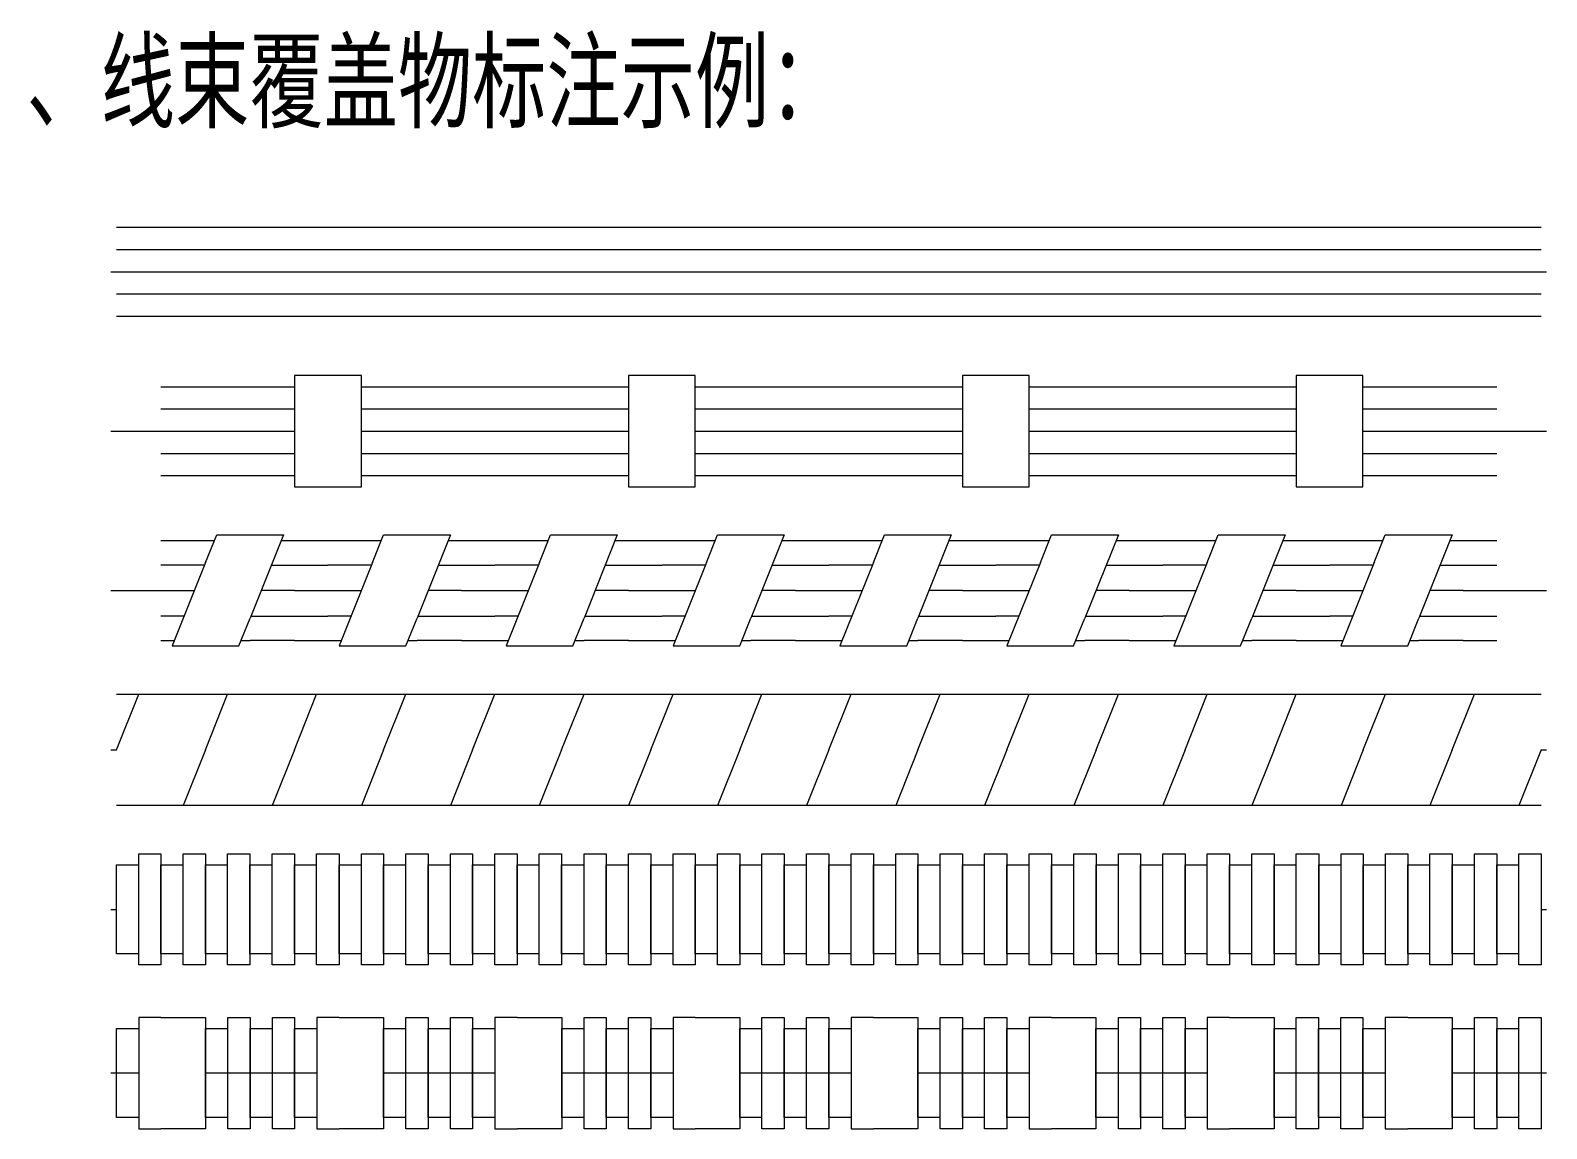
# Model space of a CAD drawing. Header units: inches. Extents: x 47316 to 59086, y 3141 to 11743.
# Drawn here: x 50298.3 to 50366.5, y 6299.1 to 6348.5 of the extents above; entities that cross this region are included whole.
import ezdxf

# ---------------------------------------------------------------- set-up
doc = ezdxf.new("R2010")
doc.units = ezdxf.units.IN
doc.header["$MEASUREMENT"] = 0
doc.styles.get("Standard").update_dxf_attribs({"font": ''})
doc.styles.get('Standard').set_extended_font_data('SimSun')

msp = doc.modelspace()

# ---------------------------------------------------------------- linework, layer by layer
at = {"color": 0, "lineweight": 0}
for p, q in [((50302.179, 6339.651), (50304.18, 6339.651)), ((50304.18, 6339.651), (50306.181, 6339.651)), ((50306.181, 6339.651), (50308.183, 6339.651)), ((50308.183, 6339.651), (50310.184, 6339.651)), ((50310.184, 6339.651), (50312.198, 6339.651)), ((50312.198, 6339.651), (50314.199, 6339.651)), ((50314.199, 6339.651), (50316.2, 6339.651)), ((50316.2, 6339.651), (50318.201, 6339.651)), ((50318.201, 6339.651), (50320.202, 6339.651)), ((50320.202, 6339.651), (50322.204, 6339.651)), ((50322.204, 6339.651), (50324.217, 6339.651)), ((50324.217, 6339.651), (50326.219, 6339.651)), ((50326.219, 6339.651), (50328.22, 6339.651)), ((50328.22, 6339.651), (50330.221, 6339.651)), ((50330.221, 6339.651), (50332.222, 6339.651)), ((50332.222, 6339.651), (50334.236, 6339.651)), ((50334.236, 6339.651), (50336.237, 6339.651)), ((50336.237, 6339.651), (50338.238, 6339.651)), ((50338.238, 6339.651), (50340.239, 6339.651)), ((50340.239, 6339.651), (50342.241, 6339.651)), ((50342.241, 6339.651), (50344.242, 6339.651)), ((50344.242, 6339.651), (50346.256, 6339.651)), ((50346.256, 6339.651), (50348.257, 6339.651)), ((50348.257, 6339.651), (50350.258, 6339.651)), ((50350.258, 6339.651), (50352.259, 6339.651)), ((50352.259, 6339.651), (50354.26, 6339.651)), ((50354.26, 6339.651), (50356.274, 6339.651)), ((50356.274, 6339.651), (50358.275, 6339.651)), ((50358.275, 6339.651), (50360.277, 6339.651)), ((50360.277, 6339.651), (50362.278, 6339.651)), ((50362.278, 6339.651), (50364.279, 6339.651)), ((50364.279, 6339.651), (50366.28, 6339.651)), ((50302.179, 6338.65), (50304.18, 6338.65)), ((50304.18, 6338.65), (50306.181, 6338.65)), ((50306.181, 6338.65), (50308.183, 6338.65)), ((50308.183, 6338.65), (50310.184, 6338.65)), ((50310.184, 6338.65), (50312.198, 6338.65)), ((50312.198, 6338.65), (50314.199, 6338.65)), ((50314.199, 6338.65), (50316.2, 6338.65)), ((50316.2, 6338.65), (50318.201, 6338.65)), ((50318.201, 6338.65), (50320.202, 6338.65)), ((50320.202, 6338.65), (50322.204, 6338.65)), ((50322.204, 6338.65), (50324.217, 6338.65)), ((50324.217, 6338.65), (50326.219, 6338.65)), ((50326.219, 6338.65), (50328.22, 6338.65)), ((50328.22, 6338.65), (50330.221, 6338.65)), ((50330.221, 6338.65), (50332.222, 6338.65)), ((50332.222, 6338.65), (50334.236, 6338.65)), ((50334.236, 6338.65), (50336.237, 6338.65)), ((50336.237, 6338.65), (50338.238, 6338.65)), ((50338.238, 6338.65), (50340.239, 6338.65)), ((50340.239, 6338.65), (50342.241, 6338.65)), ((50342.241, 6338.65), (50344.242, 6338.65)), ((50344.242, 6338.65), (50346.256, 6338.65)), ((50346.256, 6338.65), (50348.257, 6338.65)), ((50348.257, 6338.65), (50350.258, 6338.65)), ((50350.258, 6338.65), (50352.259, 6338.65)), ((50352.259, 6338.65), (50354.26, 6338.65)), ((50354.26, 6338.65), (50356.274, 6338.65)), ((50356.274, 6338.65), (50358.275, 6338.65)), ((50358.275, 6338.65), (50360.277, 6338.65)), ((50360.277, 6338.65), (50362.278, 6338.65)), ((50362.278, 6338.65), (50364.279, 6338.65)), ((50364.279, 6338.65), (50366.28, 6338.65)), ((50301.932, 6337.649), (50302.179, 6337.649)), ((50302.179, 6337.649), (50304.18, 6337.649)), ((50304.18, 6337.649), (50306.181, 6337.649)), ((50306.181, 6337.649), (50308.183, 6337.649)), ((50308.183, 6337.649), (50310.184, 6337.649)), ((50310.184, 6337.649), (50312.198, 6337.649)), ((50312.198, 6337.649), (50314.199, 6337.649)), ((50314.199, 6337.649), (50316.2, 6337.649)), ((50316.2, 6337.649), (50318.201, 6337.649)), ((50318.201, 6337.649), (50320.202, 6337.649)), ((50320.202, 6337.649), (50322.204, 6337.649)), ((50322.204, 6337.649), (50324.217, 6337.649)), ((50324.217, 6337.649), (50326.219, 6337.649)), ((50326.219, 6337.649), (50328.22, 6337.649)), ((50328.22, 6337.649), (50330.221, 6337.649)), ((50330.221, 6337.649), (50332.222, 6337.649)), ((50332.222, 6337.649), (50334.236, 6337.649)), ((50334.236, 6337.649), (50336.237, 6337.649)), ((50336.237, 6337.649), (50338.238, 6337.649)), ((50338.238, 6337.649), (50340.239, 6337.649)), ((50340.239, 6337.649), (50342.241, 6337.649)), ((50342.241, 6337.649), (50344.242, 6337.649)), ((50344.242, 6337.649), (50346.256, 6337.649)), ((50346.256, 6337.649), (50348.257, 6337.649)), ((50348.257, 6337.649), (50350.258, 6337.649)), ((50350.258, 6337.649), (50352.259, 6337.649)), ((50352.259, 6337.649), (50354.26, 6337.649)), ((50354.26, 6337.649), (50356.274, 6337.649)), ((50356.274, 6337.649), (50358.275, 6337.649)), ((50358.275, 6337.649), (50360.277, 6337.649)), ((50360.277, 6337.649), (50362.278, 6337.649)), ((50362.278, 6337.649), (50364.279, 6337.649)), ((50364.279, 6337.649), (50366.28, 6337.649)), ((50366.28, 6337.649), (50366.527, 6337.649)), ((50302.179, 6336.649), (50304.18, 6336.649)), ((50304.18, 6336.649), (50306.181, 6336.649)), ((50306.181, 6336.649), (50308.183, 6336.649)), ((50308.183, 6336.649), (50310.184, 6336.649)), ((50310.184, 6336.649), (50312.198, 6336.649)), ((50312.198, 6336.649), (50314.199, 6336.649)), ((50314.199, 6336.649), (50316.2, 6336.649)), ((50316.2, 6336.649), (50318.201, 6336.649)), ((50318.201, 6336.649), (50320.202, 6336.649)), ((50320.202, 6336.649), (50322.204, 6336.649)), ((50322.204, 6336.649), (50324.217, 6336.649)), ((50324.217, 6336.649), (50326.219, 6336.649)), ((50326.219, 6336.649), (50328.22, 6336.649)), ((50328.22, 6336.649), (50330.221, 6336.649)), ((50330.221, 6336.649), (50332.222, 6336.649)), ((50332.222, 6336.649), (50334.236, 6336.649)), ((50334.236, 6336.649), (50336.237, 6336.649)), ((50336.237, 6336.649), (50338.238, 6336.649)), ((50338.238, 6336.649), (50340.239, 6336.649)), ((50340.239, 6336.649), (50342.241, 6336.649)), ((50342.241, 6336.649), (50344.242, 6336.649)), ((50344.242, 6336.649), (50346.256, 6336.649)), ((50346.256, 6336.649), (50348.257, 6336.649)), ((50348.257, 6336.649), (50350.258, 6336.649)), ((50350.258, 6336.649), (50352.259, 6336.649)), ((50352.259, 6336.649), (50354.26, 6336.649)), ((50354.26, 6336.649), (50356.274, 6336.649)), ((50356.274, 6336.649), (50358.275, 6336.649)), ((50358.275, 6336.649), (50360.277, 6336.649)), ((50360.277, 6336.649), (50362.278, 6336.649)), ((50362.278, 6336.649), (50364.279, 6336.649)), ((50364.279, 6336.649), (50366.28, 6336.649)), ((50302.179, 6335.648), (50304.18, 6335.648)), ((50304.18, 6335.648), (50306.181, 6335.648)), ((50306.181, 6335.648), (50308.183, 6335.648)), ((50308.183, 6335.648), (50310.184, 6335.648)), ((50310.184, 6335.648), (50312.198, 6335.648)), ((50312.198, 6335.648), (50314.199, 6335.648)), ((50314.199, 6335.648), (50316.2, 6335.648)), ((50316.2, 6335.648), (50318.201, 6335.648)), ((50318.201, 6335.648), (50320.202, 6335.648)), ((50320.202, 6335.648), (50322.204, 6335.648)), ((50322.204, 6335.648), (50324.217, 6335.648)), ((50324.217, 6335.648), (50326.219, 6335.648)), ((50326.219, 6335.648), (50328.22, 6335.648)), ((50328.22, 6335.648), (50330.221, 6335.648)), ((50330.221, 6335.648), (50332.222, 6335.648)), ((50332.222, 6335.648), (50334.236, 6335.648)), ((50334.236, 6335.648), (50336.237, 6335.648)), ((50336.237, 6335.648), (50338.238, 6335.648)), ((50338.238, 6335.648), (50340.239, 6335.648)), ((50340.239, 6335.648), (50342.241, 6335.648)), ((50342.241, 6335.648), (50344.242, 6335.648)), ((50344.242, 6335.648), (50346.256, 6335.648)), ((50346.256, 6335.648), (50348.257, 6335.648)), ((50348.257, 6335.648), (50350.258, 6335.648)), ((50350.258, 6335.648), (50352.259, 6335.648)), ((50352.259, 6335.648), (50354.26, 6335.648)), ((50354.26, 6335.648), (50356.274, 6335.648)), ((50356.274, 6335.648), (50358.275, 6335.648)), ((50358.275, 6335.648), (50360.277, 6335.648)), ((50360.277, 6335.648), (50362.278, 6335.648)), ((50362.278, 6335.648), (50364.279, 6335.648)), ((50364.279, 6335.648), (50366.28, 6335.648)), ((50311.691, 6332.98), (50310.196, 6332.98)), ((50310.196, 6332.98), (50310.196, 6327.964)), ((50313.198, 6332.98), (50311.691, 6332.98)), ((50313.198, 6327.964), (50313.198, 6332.98)), ((50326.725, 6332.98), (50325.218, 6332.98)), ((50325.218, 6332.98), (50325.218, 6327.964)), ((50328.22, 6332.98), (50326.725, 6332.98)), ((50328.22, 6327.964), (50328.22, 6332.98)), ((50341.747, 6332.98), (50340.239, 6332.98)), ((50340.239, 6332.98), (50340.239, 6327.964)), ((50343.241, 6332.98), (50341.747, 6332.98)), ((50343.241, 6327.964), (50343.241, 6332.98)), ((50356.768, 6332.98), (50355.261, 6332.98)), ((50355.261, 6332.98), (50355.261, 6327.964)), ((50358.263, 6332.98), (50356.768, 6332.98)), ((50358.263, 6327.964), (50358.263, 6332.98)), ((50304.18, 6332.473), (50306.194, 6332.473)), ((50306.194, 6332.473), (50308.195, 6332.473)), ((50308.195, 6332.473), (50310.196, 6332.473)), ((50313.198, 6332.473), (50315.199, 6332.473)), ((50315.199, 6332.473), (50317.201, 6332.473)), ((50317.201, 6332.473), (50319.202, 6332.473)), ((50319.202, 6332.473), (50321.215, 6332.473)), ((50321.215, 6332.473), (50323.217, 6332.473)), ((50323.217, 6332.473), (50325.218, 6332.473)), ((50328.22, 6332.473), (50330.221, 6332.473)), ((50330.221, 6332.473), (50332.222, 6332.473)), ((50332.222, 6332.473), (50334.236, 6332.473)), ((50334.236, 6332.473), (50336.237, 6332.473)), ((50336.237, 6332.473), (50338.238, 6332.473)), ((50338.238, 6332.473), (50340.239, 6332.473)), ((50343.241, 6332.473), (50345.243, 6332.473)), ((50345.243, 6332.473), (50347.244, 6332.473)), ((50347.244, 6332.473), (50349.257, 6332.473)), ((50349.257, 6332.473), (50351.259, 6332.473)), ((50351.259, 6332.473), (50353.26, 6332.473)), ((50353.26, 6332.473), (50355.261, 6332.473)), ((50358.263, 6332.473), (50360.264, 6332.473)), ((50360.264, 6332.473), (50362.278, 6332.473)), ((50362.278, 6332.473), (50364.279, 6332.473)), ((50304.18, 6331.473), (50306.194, 6331.473)), ((50306.194, 6331.473), (50308.195, 6331.473)), ((50308.195, 6331.473), (50310.196, 6331.473)), ((50313.198, 6331.473), (50315.199, 6331.473)), ((50315.199, 6331.473), (50317.201, 6331.473)), ((50317.201, 6331.473), (50319.202, 6331.473)), ((50319.202, 6331.473), (50321.215, 6331.473)), ((50321.215, 6331.473), (50323.217, 6331.473)), ((50323.217, 6331.473), (50325.218, 6331.473)), ((50328.22, 6331.473), (50330.221, 6331.473)), ((50330.221, 6331.473), (50332.222, 6331.473)), ((50332.222, 6331.473), (50334.236, 6331.473)), ((50334.236, 6331.473), (50336.237, 6331.473)), ((50336.237, 6331.473), (50338.238, 6331.473)), ((50338.238, 6331.473), (50340.239, 6331.473)), ((50343.241, 6331.473), (50345.243, 6331.473)), ((50345.243, 6331.473), (50347.244, 6331.473)), ((50347.244, 6331.473), (50349.257, 6331.473)), ((50349.257, 6331.473), (50351.259, 6331.473)), ((50351.259, 6331.473), (50353.26, 6331.473)), ((50353.26, 6331.473), (50355.261, 6331.473)), ((50358.263, 6331.473), (50360.264, 6331.473)), ((50360.264, 6331.473), (50362.278, 6331.473)), ((50362.278, 6331.473), (50364.279, 6331.473)), ((50301.932, 6330.472), (50304.18, 6330.472)), ((50304.18, 6330.472), (50306.194, 6330.472)), ((50306.194, 6330.472), (50308.195, 6330.472)), ((50308.195, 6330.472), (50310.196, 6330.472)), ((50313.198, 6330.472), (50315.199, 6330.472)), ((50315.199, 6330.472), (50317.201, 6330.472)), ((50317.201, 6330.472), (50319.202, 6330.472)), ((50319.202, 6330.472), (50321.215, 6330.472)), ((50321.215, 6330.472), (50323.217, 6330.472)), ((50323.217, 6330.472), (50325.218, 6330.472)), ((50328.22, 6330.472), (50330.221, 6330.472)), ((50330.221, 6330.472), (50332.222, 6330.472)), ((50332.222, 6330.472), (50334.236, 6330.472)), ((50334.236, 6330.472), (50336.237, 6330.472)), ((50336.237, 6330.472), (50338.238, 6330.472)), ((50338.238, 6330.472), (50340.239, 6330.472)), ((50343.241, 6330.472), (50345.243, 6330.472)), ((50345.243, 6330.472), (50347.244, 6330.472)), ((50347.244, 6330.472), (50349.257, 6330.472)), ((50349.257, 6330.472), (50351.259, 6330.472)), ((50351.259, 6330.472), (50353.26, 6330.472)), ((50353.26, 6330.472), (50355.261, 6330.472)), ((50358.263, 6330.472), (50360.264, 6330.472)), ((50360.264, 6330.472), (50362.278, 6330.472)), ((50362.278, 6330.472), (50364.279, 6330.472)), ((50364.279, 6330.472), (50366.527, 6330.472)), ((50304.18, 6329.472), (50306.194, 6329.472)), ((50306.194, 6329.472), (50308.195, 6329.472)), ((50308.195, 6329.472), (50310.196, 6329.472)), ((50313.198, 6329.472), (50315.199, 6329.472)), ((50315.199, 6329.472), (50317.201, 6329.472)), ((50317.201, 6329.472), (50319.202, 6329.472)), ((50319.202, 6329.472), (50321.215, 6329.472)), ((50321.215, 6329.472), (50323.217, 6329.472)), ((50323.217, 6329.472), (50325.218, 6329.472)), ((50328.22, 6329.472), (50330.221, 6329.472)), ((50330.221, 6329.472), (50332.222, 6329.472)), ((50332.222, 6329.472), (50334.236, 6329.472)), ((50334.236, 6329.472), (50336.237, 6329.472)), ((50336.237, 6329.472), (50338.238, 6329.472)), ((50338.238, 6329.472), (50340.239, 6329.472)), ((50343.241, 6329.472), (50345.243, 6329.472)), ((50345.243, 6329.472), (50347.244, 6329.472)), ((50347.244, 6329.472), (50349.257, 6329.472)), ((50349.257, 6329.472), (50351.259, 6329.472)), ((50351.259, 6329.472), (50353.26, 6329.472)), ((50353.26, 6329.472), (50355.261, 6329.472)), ((50358.263, 6329.472), (50360.264, 6329.472)), ((50360.264, 6329.472), (50362.278, 6329.472)), ((50362.278, 6329.472), (50364.279, 6329.472)), ((50304.18, 6328.471), (50306.194, 6328.471)), ((50306.194, 6328.471), (50308.195, 6328.471)), ((50308.195, 6328.471), (50310.196, 6328.471)), ((50313.198, 6328.471), (50315.199, 6328.471)), ((50315.199, 6328.471), (50317.201, 6328.471)), ((50317.201, 6328.471), (50319.202, 6328.471)), ((50319.202, 6328.471), (50321.215, 6328.471)), ((50321.215, 6328.471), (50323.217, 6328.471)), ((50323.217, 6328.471), (50325.218, 6328.471)), ((50328.22, 6328.471), (50330.221, 6328.471)), ((50330.221, 6328.471), (50332.222, 6328.471)), ((50332.222, 6328.471), (50334.236, 6328.471)), ((50334.236, 6328.471), (50336.237, 6328.471)), ((50336.237, 6328.471), (50338.238, 6328.471)), ((50338.238, 6328.471), (50340.239, 6328.471)), ((50343.241, 6328.471), (50345.243, 6328.471)), ((50345.243, 6328.471), (50347.244, 6328.471)), ((50347.244, 6328.471), (50349.257, 6328.471)), ((50349.257, 6328.471), (50351.259, 6328.471)), ((50351.259, 6328.471), (50353.26, 6328.471)), ((50353.26, 6328.471), (50355.261, 6328.471)), ((50358.263, 6328.471), (50360.264, 6328.471)), ((50360.264, 6328.471), (50362.278, 6328.471)), ((50362.278, 6328.471), (50364.279, 6328.471)), ((50310.196, 6327.964), (50311.691, 6327.964)), ((50311.691, 6327.964), (50313.198, 6327.964)), ((50325.218, 6327.964), (50326.725, 6327.964)), ((50326.725, 6327.964), (50328.22, 6327.964)), ((50340.239, 6327.964), (50341.747, 6327.964)), ((50341.747, 6327.964), (50343.241, 6327.964)), ((50355.261, 6327.964), (50356.768, 6327.964)), ((50356.768, 6327.964), (50358.263, 6327.964)), ((50306.181, 6324.555), (50306.688, 6325.803)), ((50306.688, 6325.803), (50308.195, 6325.803)), ((50308.195, 6325.803), (50309.69, 6325.803)), ((50309.69, 6325.803), (50308.195, 6322.047)), ((50313.705, 6324.555), (50314.199, 6325.803)), ((50314.199, 6325.803), (50315.706, 6325.803)), ((50315.706, 6325.803), (50317.201, 6325.803)), ((50317.201, 6325.803), (50315.706, 6322.047)), ((50321.215, 6324.555), (50321.71, 6325.803)), ((50321.71, 6325.803), (50323.217, 6325.803)), ((50323.217, 6325.803), (50324.711, 6325.803)), ((50324.711, 6325.803), (50323.217, 6322.047)), ((50328.726, 6324.555), (50329.22, 6325.803)), ((50329.22, 6325.803), (50330.727, 6325.803)), ((50330.727, 6325.803), (50332.222, 6325.803)), ((50332.222, 6325.803), (50330.727, 6322.047)), ((50336.237, 6324.555), (50336.731, 6325.803)), ((50336.731, 6325.803), (50338.238, 6325.803)), ((50338.238, 6325.803), (50339.733, 6325.803)), ((50339.733, 6325.803), (50338.238, 6322.047)), ((50343.748, 6324.555), (50344.242, 6325.803)), ((50344.242, 6325.803), (50345.749, 6325.803)), ((50345.749, 6325.803), (50347.256, 6325.803)), ((50347.256, 6325.803), (50345.749, 6322.047)), ((50351.259, 6324.555), (50351.753, 6325.803)), ((50351.753, 6325.803), (50353.26, 6325.803)), ((50353.26, 6325.803), (50354.767, 6325.803)), ((50354.767, 6325.803), (50353.26, 6322.047)), ((50358.769, 6324.555), (50359.264, 6325.803)), ((50359.264, 6325.803), (50360.771, 6325.803)), ((50360.771, 6325.803), (50362.278, 6325.803)), ((50362.278, 6325.803), (50360.771, 6322.047)), ((50304.18, 6325.556), (50306.181, 6325.556)), ((50306.181, 6325.556), (50306.589, 6325.556)), ((50309.591, 6325.556), (50310.196, 6325.556)), ((50310.196, 6325.556), (50311.691, 6325.556)), ((50311.691, 6325.556), (50313.705, 6325.556)), ((50313.705, 6325.556), (50314.1, 6325.556)), ((50317.102, 6325.556), (50317.707, 6325.556)), ((50317.707, 6325.556), (50319.202, 6325.556)), ((50319.202, 6325.556), (50321.215, 6325.556)), ((50321.215, 6325.556), (50321.611, 6325.556)), ((50324.613, 6325.556), (50325.218, 6325.556)), ((50325.218, 6325.556), (50326.713, 6325.556)), ((50326.725, 6325.556), (50328.726, 6325.556)), ((50328.726, 6325.556), (50329.122, 6325.556)), ((50332.123, 6325.556), (50332.729, 6325.556)), ((50332.729, 6325.556), (50334.236, 6325.556)), ((50334.236, 6325.556), (50336.237, 6325.556)), ((50336.237, 6325.556), (50336.632, 6325.556)), ((50339.634, 6325.556), (50340.239, 6325.556)), ((50340.239, 6325.556), (50341.747, 6325.556)), ((50341.747, 6325.556), (50343.748, 6325.556)), ((50343.748, 6325.556), (50344.143, 6325.556)), ((50347.145, 6325.556), (50347.75, 6325.556)), ((50347.75, 6325.556), (50349.257, 6325.556)), ((50349.257, 6325.556), (50351.259, 6325.556)), ((50351.259, 6325.556), (50351.654, 6325.556)), ((50354.656, 6325.556), (50355.261, 6325.556)), ((50355.261, 6325.556), (50356.768, 6325.556)), ((50356.768, 6325.556), (50358.769, 6325.556)), ((50358.769, 6325.556), (50359.165, 6325.556)), ((50362.179, 6325.556), (50362.772, 6325.556)), ((50362.772, 6325.556), (50364.279, 6325.556)), ((50306.132, 6324.444), (50304.18, 6324.444)), ((50306.181, 6324.555), (50304.687, 6320.8)), ((50309.146, 6324.444), (50310.196, 6324.444)), ((50310.196, 6324.444), (50311.691, 6324.444)), ((50313.643, 6324.444), (50311.691, 6324.444)), ((50313.705, 6324.555), (50312.198, 6320.8)), ((50316.657, 6324.444), (50317.707, 6324.444)), ((50317.707, 6324.444), (50319.202, 6324.444)), ((50321.166, 6324.444), (50319.202, 6324.444)), ((50321.215, 6324.555), (50319.708, 6320.8)), ((50324.168, 6324.444), (50325.218, 6324.444)), ((50325.218, 6324.444), (50326.713, 6324.444)), ((50328.677, 6324.444), (50326.725, 6324.444)), ((50328.726, 6324.555), (50327.219, 6320.8)), ((50331.679, 6324.444), (50332.729, 6324.444)), ((50332.729, 6324.444), (50334.236, 6324.444)), ((50336.188, 6324.444), (50334.236, 6324.444)), ((50336.237, 6324.555), (50334.73, 6320.8)), ((50339.189, 6324.444), (50340.239, 6324.444)), ((50340.239, 6324.444), (50341.747, 6324.444)), ((50343.698, 6324.444), (50341.747, 6324.444)), ((50343.748, 6324.555), (50342.241, 6320.8)), ((50346.7, 6324.444), (50347.75, 6324.444)), ((50347.75, 6324.444), (50349.257, 6324.444)), ((50351.209, 6324.444), (50349.257, 6324.444)), ((50351.259, 6324.555), (50349.752, 6320.8)), ((50354.211, 6324.444), (50355.261, 6324.444)), ((50355.261, 6324.444), (50356.768, 6324.444)), ((50358.72, 6324.444), (50356.768, 6324.444)), ((50358.769, 6324.555), (50357.262, 6320.8)), ((50361.722, 6324.444), (50362.772, 6324.444)), ((50362.772, 6324.444), (50364.279, 6324.444)), ((50301.932, 6323.295), (50304.18, 6323.295)), ((50304.18, 6323.295), (50305.687, 6323.295)), ((50310.196, 6323.295), (50308.689, 6323.295)), ((50310.196, 6323.295), (50311.691, 6323.295)), ((50311.691, 6323.295), (50313.198, 6323.295)), ((50317.707, 6323.295), (50316.2, 6323.295)), ((50317.707, 6323.295), (50319.202, 6323.295)), ((50319.202, 6323.295), (50320.709, 6323.295)), ((50325.218, 6323.295), (50323.711, 6323.295)), ((50325.218, 6323.295), (50326.713, 6323.295)), ((50326.713, 6323.295), (50326.725, 6323.295)), ((50326.725, 6323.295), (50328.22, 6323.295)), ((50332.729, 6323.295), (50331.222, 6323.295)), ((50332.729, 6323.295), (50334.236, 6323.295)), ((50334.236, 6323.295), (50335.731, 6323.295)), ((50340.239, 6323.295), (50338.732, 6323.295)), ((50340.239, 6323.295), (50341.747, 6323.295)), ((50341.747, 6323.295), (50343.241, 6323.295)), ((50347.75, 6323.295), (50346.243, 6323.295)), ((50347.75, 6323.295), (50349.257, 6323.295)), ((50349.257, 6323.295), (50350.752, 6323.295)), ((50355.261, 6323.295), (50353.766, 6323.295)), ((50355.261, 6323.295), (50356.768, 6323.295)), ((50356.768, 6323.295), (50358.263, 6323.295)), ((50362.772, 6323.295), (50361.277, 6323.295)), ((50362.772, 6323.295), (50364.279, 6323.295)), ((50364.279, 6323.295), (50366.527, 6323.295)), ((50305.23, 6322.146), (50304.18, 6322.146)), ((50307.689, 6320.8), (50308.195, 6322.047)), ((50308.244, 6322.146), (50310.196, 6322.146)), ((50310.196, 6322.146), (50311.691, 6322.146)), ((50312.741, 6322.146), (50311.691, 6322.146)), ((50315.199, 6320.8), (50315.706, 6322.047)), ((50315.755, 6322.146), (50317.707, 6322.146)), ((50317.707, 6322.146), (50319.202, 6322.146)), ((50320.264, 6322.146), (50319.202, 6322.146)), ((50322.71, 6320.8), (50323.217, 6322.047)), ((50323.266, 6322.146), (50325.218, 6322.146)), ((50325.218, 6322.146), (50326.713, 6322.146)), ((50327.775, 6322.146), (50326.725, 6322.146)), ((50330.221, 6320.8), (50330.727, 6322.047)), ((50330.777, 6322.146), (50332.729, 6322.146)), ((50332.729, 6322.146), (50334.236, 6322.146)), ((50335.286, 6322.146), (50334.236, 6322.146)), ((50337.732, 6320.8), (50338.238, 6322.047)), ((50338.288, 6322.146), (50340.239, 6322.146)), ((50340.239, 6322.146), (50341.747, 6322.146)), ((50342.797, 6322.146), (50341.747, 6322.146)), ((50345.243, 6320.8), (50345.749, 6322.047)), ((50345.798, 6322.146), (50347.75, 6322.146)), ((50347.75, 6322.146), (50349.257, 6322.146)), ((50350.307, 6322.146), (50349.257, 6322.146)), ((50352.753, 6320.8), (50353.26, 6322.047)), ((50353.309, 6322.146), (50355.261, 6322.146)), ((50355.261, 6322.146), (50356.768, 6322.146)), ((50357.818, 6322.146), (50356.768, 6322.146)), ((50360.277, 6320.8), (50360.771, 6322.047)), ((50360.82, 6322.146), (50362.772, 6322.146)), ((50362.772, 6322.146), (50364.279, 6322.146)), ((50304.18, 6321.047), (50304.786, 6321.047)), ((50307.787, 6321.047), (50308.195, 6321.047)), ((50310.196, 6321.047), (50308.195, 6321.047)), ((50310.196, 6321.047), (50311.691, 6321.047)), ((50311.691, 6321.047), (50312.296, 6321.047)), ((50315.298, 6321.047), (50315.706, 6321.047)), ((50317.707, 6321.047), (50315.706, 6321.047)), ((50317.707, 6321.047), (50319.202, 6321.047)), ((50319.202, 6321.047), (50319.807, 6321.047)), ((50322.809, 6321.047), (50323.217, 6321.047)), ((50325.218, 6321.047), (50323.217, 6321.047)), ((50325.218, 6321.047), (50326.713, 6321.047)), ((50326.725, 6321.047), (50327.318, 6321.047)), ((50330.32, 6321.047), (50330.727, 6321.047)), ((50332.729, 6321.047), (50330.727, 6321.047)), ((50332.729, 6321.047), (50334.236, 6321.047)), ((50334.236, 6321.047), (50334.829, 6321.047)), ((50337.831, 6321.047), (50338.238, 6321.047)), ((50340.239, 6321.047), (50338.238, 6321.047)), ((50340.239, 6321.047), (50341.747, 6321.047)), ((50341.747, 6321.047), (50342.34, 6321.047)), ((50345.341, 6321.047), (50345.749, 6321.047)), ((50347.75, 6321.047), (50345.749, 6321.047)), ((50347.75, 6321.047), (50349.257, 6321.047)), ((50349.257, 6321.047), (50349.85, 6321.047)), ((50352.865, 6321.047), (50353.26, 6321.047)), ((50355.261, 6321.047), (50353.26, 6321.047)), ((50355.261, 6321.047), (50356.768, 6321.047)), ((50356.768, 6321.047), (50357.361, 6321.047)), ((50360.375, 6321.047), (50360.771, 6321.047)), ((50362.772, 6321.047), (50360.771, 6321.047)), ((50362.772, 6321.047), (50364.279, 6321.047)), ((50304.687, 6320.8), (50306.181, 6320.8)), ((50306.181, 6320.8), (50307.689, 6320.8)), ((50312.198, 6320.8), (50313.705, 6320.8)), ((50313.705, 6320.8), (50315.199, 6320.8)), ((50319.708, 6320.8), (50321.215, 6320.8)), ((50321.215, 6320.8), (50322.71, 6320.8)), ((50327.219, 6320.8), (50328.726, 6320.8)), ((50328.726, 6320.8), (50330.221, 6320.8)), ((50334.73, 6320.8), (50336.237, 6320.8)), ((50336.237, 6320.8), (50337.732, 6320.8)), ((50342.241, 6320.8), (50343.748, 6320.8)), ((50343.748, 6320.8), (50345.243, 6320.8)), ((50349.752, 6320.8), (50351.259, 6320.8)), ((50351.259, 6320.8), (50352.753, 6320.8)), ((50357.262, 6320.8), (50358.769, 6320.8)), ((50358.769, 6320.8), (50360.277, 6320.8)), ((50302.179, 6316.118), (50303.18, 6318.625)), ((50302.179, 6318.625), (50304.18, 6318.625)), ((50304.18, 6318.625), (50306.181, 6318.625)), ((50306.181, 6316.118), (50307.182, 6318.625)), ((50306.181, 6318.625), (50308.183, 6318.625)), ((50308.183, 6318.625), (50310.184, 6318.625)), ((50310.184, 6316.118), (50311.185, 6318.625)), ((50310.184, 6318.625), (50312.198, 6318.625)), ((50312.198, 6318.625), (50314.199, 6318.625)), ((50314.199, 6316.118), (50315.199, 6318.625)), ((50314.199, 6318.625), (50316.2, 6318.625)), ((50316.2, 6318.625), (50318.201, 6318.625)), ((50318.201, 6316.118), (50319.202, 6318.625)), ((50318.201, 6318.625), (50320.202, 6318.625)), ((50320.202, 6318.625), (50322.204, 6318.625)), ((50322.204, 6316.118), (50323.217, 6318.625)), ((50322.204, 6318.625), (50324.217, 6318.625)), ((50324.217, 6318.625), (50326.219, 6318.625)), ((50326.219, 6316.118), (50327.219, 6318.625)), ((50326.219, 6318.625), (50328.22, 6318.625)), ((50328.22, 6318.625), (50330.221, 6318.625)), ((50330.221, 6316.118), (50331.222, 6318.625)), ((50330.221, 6318.625), (50332.222, 6318.625)), ((50332.222, 6318.625), (50334.223, 6318.625)), ((50334.236, 6316.118), (50335.236, 6318.625)), ((50334.236, 6318.625), (50336.237, 6318.625)), ((50336.237, 6318.625), (50338.238, 6318.625)), ((50338.238, 6316.118), (50339.239, 6318.625)), ((50338.238, 6318.625), (50340.239, 6318.625)), ((50340.239, 6318.625), (50342.241, 6318.625)), ((50342.241, 6316.118), (50343.241, 6318.625)), ((50342.241, 6318.625), (50344.242, 6318.625)), ((50344.242, 6318.625), (50346.256, 6318.625)), ((50346.256, 6316.118), (50347.256, 6318.625)), ((50346.256, 6318.625), (50348.257, 6318.625)), ((50348.257, 6318.625), (50350.258, 6318.625)), ((50350.258, 6316.118), (50351.259, 6318.625)), ((50350.258, 6318.625), (50352.259, 6318.625)), ((50352.259, 6318.625), (50354.26, 6318.625)), ((50354.26, 6316.118), (50355.261, 6318.625)), ((50354.26, 6318.625), (50356.274, 6318.625)), ((50356.274, 6318.625), (50358.275, 6318.625)), ((50358.275, 6316.118), (50359.276, 6318.625)), ((50358.275, 6318.625), (50360.277, 6318.625)), ((50360.277, 6318.625), (50362.278, 6318.625)), ((50362.278, 6316.118), (50363.278, 6318.625)), ((50362.278, 6318.625), (50364.279, 6318.625)), ((50364.279, 6318.625), (50366.28, 6318.625)), ((50301.932, 6316.118), (50302.179, 6316.118)), ((50306.181, 6316.118), (50305.181, 6313.622)), ((50310.184, 6316.118), (50309.183, 6313.622)), ((50314.199, 6316.118), (50313.198, 6313.622)), ((50318.201, 6316.118), (50317.201, 6313.622)), ((50322.204, 6316.118), (50321.203, 6313.622)), ((50326.219, 6316.118), (50325.218, 6313.622)), ((50330.221, 6316.118), (50329.22, 6313.622)), ((50334.223, 6316.118), (50333.223, 6313.622)), ((50338.238, 6316.118), (50337.238, 6313.622)), ((50342.241, 6316.118), (50341.24, 6313.622)), ((50346.256, 6316.118), (50345.255, 6313.622)), ((50350.258, 6316.118), (50349.257, 6313.622)), ((50354.26, 6316.118), (50353.26, 6313.622)), ((50358.275, 6316.118), (50357.275, 6313.622)), ((50362.278, 6316.118), (50361.277, 6313.622)), ((50366.28, 6316.118), (50365.28, 6313.622)), ((50366.28, 6316.118), (50366.527, 6316.118)), ((50304.18, 6313.622), (50302.179, 6313.622)), ((50306.181, 6313.622), (50304.18, 6313.622)), ((50308.183, 6313.622), (50306.181, 6313.622)), ((50310.184, 6313.622), (50308.183, 6313.622)), ((50312.198, 6313.622), (50310.184, 6313.622)), ((50314.199, 6313.622), (50312.198, 6313.622)), ((50316.2, 6313.622), (50314.199, 6313.622)), ((50318.201, 6313.622), (50316.2, 6313.622)), ((50320.202, 6313.622), (50318.201, 6313.622)), ((50322.204, 6313.622), (50320.202, 6313.622)), ((50324.217, 6313.622), (50322.204, 6313.622)), ((50326.219, 6313.622), (50324.217, 6313.622)), ((50328.22, 6313.622), (50326.219, 6313.622)), ((50330.221, 6313.622), (50328.22, 6313.622)), ((50332.222, 6313.622), (50330.221, 6313.622)), ((50334.223, 6313.622), (50332.222, 6313.622)), ((50336.237, 6313.622), (50334.236, 6313.622)), ((50338.238, 6313.622), (50336.237, 6313.622)), ((50340.239, 6313.622), (50338.238, 6313.622)), ((50342.241, 6313.622), (50340.239, 6313.622)), ((50344.242, 6313.622), (50342.241, 6313.622)), ((50346.256, 6313.622), (50344.242, 6313.622)), ((50348.257, 6313.622), (50346.256, 6313.622)), ((50350.258, 6313.622), (50348.257, 6313.622)), ((50352.259, 6313.622), (50350.258, 6313.622)), ((50354.26, 6313.622), (50352.259, 6313.622)), ((50356.274, 6313.622), (50354.26, 6313.622)), ((50358.275, 6313.622), (50356.274, 6313.622)), ((50360.277, 6313.622), (50358.275, 6313.622)), ((50362.278, 6313.622), (50360.277, 6313.622)), ((50364.279, 6313.622), (50362.278, 6313.622)), ((50366.28, 6313.622), (50364.279, 6313.622)), ((50303.18, 6311.448), (50304.18, 6311.448)), ((50303.18, 6306.445), (50303.18, 6311.448)), ((50304.18, 6311.448), (50304.18, 6306.445)), ((50305.181, 6311.448), (50306.181, 6311.448)), ((50305.181, 6306.445), (50305.181, 6311.448)), ((50306.181, 6311.448), (50306.181, 6306.445)), ((50307.182, 6311.448), (50308.183, 6311.448)), ((50307.182, 6306.445), (50307.182, 6311.448)), ((50308.183, 6311.448), (50308.183, 6306.445)), ((50309.183, 6311.448), (50310.184, 6311.448)), ((50309.183, 6306.445), (50309.183, 6311.448)), ((50310.184, 6311.448), (50310.184, 6306.445)), ((50311.185, 6311.448), (50312.198, 6311.448)), ((50311.185, 6306.445), (50311.185, 6311.448)), ((50312.198, 6311.448), (50312.198, 6306.445)), ((50313.198, 6311.448), (50314.199, 6311.448)), ((50313.198, 6306.445), (50313.198, 6311.448)), ((50314.199, 6311.448), (50314.199, 6306.445)), ((50315.199, 6311.448), (50316.2, 6311.448)), ((50315.199, 6306.445), (50315.199, 6311.448)), ((50316.2, 6311.448), (50316.2, 6306.445)), ((50317.201, 6311.448), (50318.201, 6311.448)), ((50317.201, 6306.445), (50317.201, 6311.448)), ((50318.201, 6311.448), (50318.201, 6306.445)), ((50319.202, 6311.448), (50320.202, 6311.448)), ((50319.202, 6306.445), (50319.202, 6311.448)), ((50320.202, 6311.448), (50320.202, 6306.445)), ((50321.203, 6311.448), (50322.204, 6311.448)), ((50321.203, 6306.445), (50321.203, 6311.448)), ((50322.204, 6311.448), (50322.204, 6306.445)), ((50323.217, 6311.448), (50324.217, 6311.448)), ((50323.217, 6306.445), (50323.217, 6311.448)), ((50324.217, 6311.448), (50324.217, 6306.445)), ((50325.218, 6311.448), (50326.219, 6311.448)), ((50325.218, 6306.445), (50325.218, 6311.448)), ((50326.219, 6311.448), (50326.219, 6306.445)), ((50327.219, 6311.448), (50328.22, 6311.448)), ((50327.219, 6306.445), (50327.219, 6311.448)), ((50328.22, 6311.448), (50328.22, 6306.445)), ((50329.22, 6311.448), (50330.221, 6311.448)), ((50329.22, 6306.445), (50329.22, 6311.448)), ((50330.221, 6311.448), (50330.221, 6306.445)), ((50331.222, 6311.448), (50332.222, 6311.448)), ((50331.222, 6306.445), (50331.222, 6311.448)), ((50332.222, 6311.448), (50332.222, 6306.445)), ((50333.223, 6311.448), (50334.236, 6311.448)), ((50333.223, 6306.445), (50333.223, 6311.448)), ((50334.236, 6311.448), (50334.236, 6306.445)), ((50335.236, 6311.448), (50336.237, 6311.448)), ((50335.236, 6306.445), (50335.236, 6311.448)), ((50336.237, 6311.448), (50336.237, 6306.445)), ((50337.238, 6311.448), (50338.238, 6311.448)), ((50337.238, 6306.445), (50337.238, 6311.448)), ((50338.238, 6311.448), (50338.238, 6306.445)), ((50339.239, 6311.448), (50340.239, 6311.448)), ((50339.239, 6306.445), (50339.239, 6311.448)), ((50340.239, 6311.448), (50340.239, 6306.445)), ((50341.24, 6311.448), (50342.241, 6311.448)), ((50341.24, 6306.445), (50341.24, 6311.448)), ((50342.241, 6311.448), (50342.241, 6306.445)), ((50343.241, 6311.448), (50344.242, 6311.448)), ((50343.241, 6306.445), (50343.241, 6311.448)), ((50344.242, 6311.448), (50344.242, 6306.445)), ((50345.255, 6311.448), (50346.256, 6311.448)), ((50345.255, 6306.445), (50345.255, 6311.448)), ((50346.256, 6311.448), (50346.256, 6306.445)), ((50347.256, 6311.448), (50348.257, 6311.448)), ((50347.256, 6306.445), (50347.256, 6311.448)), ((50348.257, 6311.448), (50348.257, 6306.445)), ((50349.257, 6311.448), (50350.258, 6311.448)), ((50349.257, 6306.445), (50349.257, 6311.448)), ((50350.258, 6311.448), (50350.258, 6306.445)), ((50351.259, 6311.448), (50352.259, 6311.448)), ((50351.259, 6306.445), (50351.259, 6311.448)), ((50352.259, 6311.448), (50352.259, 6306.445)), ((50353.26, 6311.448), (50354.26, 6311.448)), ((50353.26, 6306.445), (50353.26, 6311.448)), ((50354.26, 6311.448), (50354.26, 6306.445)), ((50355.261, 6311.448), (50356.274, 6311.448)), ((50355.261, 6306.445), (50355.261, 6311.448)), ((50356.274, 6311.448), (50356.274, 6306.445)), ((50357.275, 6311.448), (50358.275, 6311.448)), ((50357.275, 6306.445), (50357.275, 6311.448)), ((50358.275, 6311.448), (50358.275, 6306.445)), ((50359.276, 6311.448), (50360.277, 6311.448)), ((50359.276, 6306.445), (50359.276, 6311.448)), ((50360.277, 6311.448), (50360.277, 6306.445)), ((50361.277, 6311.448), (50362.278, 6311.448)), ((50361.277, 6306.445), (50361.277, 6311.448)), ((50362.278, 6311.448), (50362.278, 6306.445)), ((50363.278, 6311.448), (50364.279, 6311.448)), ((50363.278, 6306.445), (50363.278, 6311.448)), ((50364.279, 6311.448), (50364.279, 6306.445)), ((50365.28, 6311.448), (50366.28, 6311.448)), ((50365.28, 6306.445), (50365.28, 6311.448)), ((50366.28, 6311.448), (50366.28, 6306.445)), ((50302.179, 6306.939), (50302.179, 6310.954)), ((50302.179, 6310.954), (50303.18, 6310.954)), ((50304.18, 6306.939), (50304.18, 6310.954)), ((50304.18, 6310.954), (50305.181, 6310.954)), ((50306.181, 6306.939), (50306.181, 6310.954)), ((50306.181, 6310.954), (50307.182, 6310.954)), ((50308.183, 6306.939), (50308.183, 6310.954)), ((50308.183, 6310.954), (50309.183, 6310.954)), ((50310.184, 6306.939), (50310.184, 6310.954)), ((50310.184, 6310.954), (50311.185, 6310.954)), ((50312.198, 6306.939), (50312.198, 6310.954)), ((50312.198, 6310.954), (50313.198, 6310.954)), ((50314.199, 6306.939), (50314.199, 6310.954)), ((50314.199, 6310.954), (50315.199, 6310.954)), ((50316.2, 6306.939), (50316.2, 6310.954)), ((50316.2, 6310.954), (50317.201, 6310.954)), ((50318.201, 6306.939), (50318.201, 6310.954)), ((50318.201, 6310.954), (50319.202, 6310.954)), ((50320.202, 6306.939), (50320.202, 6310.954)), ((50320.202, 6310.954), (50321.203, 6310.954)), ((50322.204, 6306.939), (50322.204, 6310.954)), ((50322.204, 6310.954), (50323.217, 6310.954)), ((50324.217, 6306.939), (50324.217, 6310.954)), ((50324.217, 6310.954), (50325.218, 6310.954)), ((50326.219, 6306.939), (50326.219, 6310.954)), ((50326.219, 6310.954), (50327.219, 6310.954)), ((50328.22, 6306.939), (50328.22, 6310.954)), ((50328.22, 6310.954), (50329.22, 6310.954)), ((50330.221, 6306.939), (50330.221, 6310.954)), ((50330.221, 6310.954), (50331.222, 6310.954)), ((50332.222, 6306.939), (50332.222, 6310.954)), ((50332.222, 6310.954), (50333.223, 6310.954)), ((50334.236, 6306.939), (50334.236, 6310.954)), ((50334.236, 6310.954), (50335.236, 6310.954)), ((50336.237, 6306.939), (50336.237, 6310.954)), ((50336.237, 6310.954), (50337.238, 6310.954)), ((50338.238, 6306.939), (50338.238, 6310.954)), ((50338.238, 6310.954), (50339.239, 6310.954)), ((50340.239, 6306.939), (50340.239, 6310.954)), ((50340.239, 6310.954), (50341.24, 6310.954)), ((50342.241, 6306.939), (50342.241, 6310.954)), ((50342.241, 6310.954), (50343.241, 6310.954)), ((50344.242, 6306.939), (50344.242, 6310.954)), ((50344.242, 6310.954), (50345.255, 6310.954)), ((50346.256, 6306.939), (50346.256, 6310.954)), ((50346.256, 6310.954), (50347.256, 6310.954)), ((50348.257, 6306.939), (50348.257, 6310.954)), ((50348.257, 6310.954), (50349.257, 6310.954)), ((50350.258, 6306.939), (50350.258, 6310.954)), ((50350.258, 6310.954), (50351.259, 6310.954)), ((50352.259, 6306.939), (50352.259, 6310.954)), ((50352.259, 6310.954), (50353.26, 6310.954)), ((50354.26, 6306.939), (50354.26, 6310.954)), ((50354.26, 6310.954), (50355.261, 6310.954)), ((50356.274, 6306.939), (50356.274, 6310.954)), ((50356.274, 6310.954), (50357.275, 6310.954)), ((50358.275, 6306.939), (50358.275, 6310.954)), ((50358.275, 6310.954), (50359.276, 6310.954)), ((50360.277, 6306.939), (50360.277, 6310.954)), ((50360.277, 6310.954), (50361.277, 6310.954)), ((50362.278, 6306.939), (50362.278, 6310.954)), ((50362.278, 6310.954), (50363.278, 6310.954)), ((50364.279, 6306.939), (50364.279, 6310.954)), ((50364.279, 6310.954), (50365.28, 6310.954)), ((50301.932, 6308.94), (50302.179, 6308.94)), ((50366.28, 6308.94), (50366.527, 6308.94)), ((50303.18, 6306.939), (50302.179, 6306.939)), ((50305.181, 6306.939), (50304.18, 6306.939)), ((50307.182, 6306.939), (50306.181, 6306.939)), ((50309.183, 6306.939), (50308.183, 6306.939)), ((50311.185, 6306.939), (50310.184, 6306.939)), ((50313.198, 6306.939), (50312.198, 6306.939)), ((50315.199, 6306.939), (50314.199, 6306.939)), ((50317.201, 6306.939), (50316.2, 6306.939)), ((50319.202, 6306.939), (50318.201, 6306.939)), ((50321.203, 6306.939), (50320.202, 6306.939)), ((50323.217, 6306.939), (50322.204, 6306.939)), ((50325.218, 6306.939), (50324.217, 6306.939)), ((50327.219, 6306.939), (50326.219, 6306.939)), ((50329.22, 6306.939), (50328.22, 6306.939)), ((50331.222, 6306.939), (50330.221, 6306.939)), ((50333.223, 6306.939), (50332.222, 6306.939)), ((50335.236, 6306.939), (50334.236, 6306.939)), ((50337.238, 6306.939), (50336.237, 6306.939)), ((50339.239, 6306.939), (50338.238, 6306.939)), ((50341.24, 6306.939), (50340.239, 6306.939)), ((50343.241, 6306.939), (50342.241, 6306.939)), ((50345.255, 6306.939), (50344.242, 6306.939)), ((50347.256, 6306.939), (50346.256, 6306.939)), ((50349.257, 6306.939), (50348.257, 6306.939)), ((50351.259, 6306.939), (50350.258, 6306.939)), ((50353.26, 6306.939), (50352.259, 6306.939)), ((50355.261, 6306.939), (50354.26, 6306.939)), ((50357.275, 6306.939), (50356.274, 6306.939)), ((50359.276, 6306.939), (50358.275, 6306.939)), ((50361.277, 6306.939), (50360.277, 6306.939)), ((50363.278, 6306.939), (50362.278, 6306.939)), ((50365.28, 6306.939), (50364.279, 6306.939)), ((50304.18, 6306.445), (50303.18, 6306.445)), ((50306.181, 6306.445), (50305.181, 6306.445)), ((50308.183, 6306.445), (50307.182, 6306.445)), ((50310.184, 6306.445), (50309.183, 6306.445)), ((50312.198, 6306.445), (50311.185, 6306.445)), ((50314.199, 6306.445), (50313.198, 6306.445)), ((50316.2, 6306.445), (50315.199, 6306.445)), ((50318.201, 6306.445), (50317.201, 6306.445)), ((50320.202, 6306.445), (50319.202, 6306.445)), ((50322.204, 6306.445), (50321.203, 6306.445)), ((50324.217, 6306.445), (50323.217, 6306.445)), ((50326.219, 6306.445), (50325.218, 6306.445)), ((50328.22, 6306.445), (50327.219, 6306.445)), ((50330.221, 6306.445), (50329.22, 6306.445)), ((50332.222, 6306.445), (50331.222, 6306.445)), ((50334.236, 6306.445), (50333.223, 6306.445)), ((50336.237, 6306.445), (50335.236, 6306.445)), ((50338.238, 6306.445), (50337.238, 6306.445)), ((50340.239, 6306.445), (50339.239, 6306.445)), ((50342.241, 6306.445), (50341.24, 6306.445)), ((50344.242, 6306.445), (50343.241, 6306.445)), ((50346.256, 6306.445), (50345.255, 6306.445)), ((50348.257, 6306.445), (50347.256, 6306.445)), ((50350.258, 6306.445), (50349.257, 6306.445)), ((50352.259, 6306.445), (50351.259, 6306.445)), ((50354.26, 6306.445), (50353.26, 6306.445)), ((50356.274, 6306.445), (50355.261, 6306.445)), ((50358.275, 6306.445), (50357.275, 6306.445)), ((50360.277, 6306.445), (50359.276, 6306.445)), ((50362.278, 6306.445), (50361.277, 6306.445)), ((50364.279, 6306.445), (50363.278, 6306.445)), ((50366.28, 6306.445), (50365.28, 6306.445)), ((50304.18, 6304.073), (50303.18, 6304.073)), ((50303.18, 6304.073), (50303.18, 6299.07)), ((50304.18, 6304.073), (50306.181, 6304.073)), ((50306.181, 6304.073), (50306.181, 6299.07)), ((50307.194, 6304.073), (50308.195, 6304.073)), ((50307.194, 6299.07), (50307.194, 6304.073)), ((50308.195, 6304.073), (50308.195, 6299.07)), ((50309.196, 6304.073), (50310.196, 6304.073)), ((50309.196, 6299.07), (50309.196, 6304.073)), ((50310.196, 6304.073), (50310.196, 6299.07)), ((50312.198, 6304.073), (50311.197, 6304.073)), ((50311.197, 6304.073), (50311.197, 6299.07)), ((50312.198, 6304.073), (50314.199, 6304.073)), ((50314.199, 6304.073), (50314.199, 6299.07)), ((50315.199, 6304.073), (50316.2, 6304.073)), ((50315.199, 6299.07), (50315.199, 6304.073)), ((50316.2, 6304.073), (50316.2, 6299.07)), ((50317.201, 6304.073), (50318.201, 6304.073)), ((50317.201, 6299.07), (50317.201, 6304.073)), ((50318.201, 6304.073), (50318.201, 6299.07)), ((50320.215, 6304.073), (50319.202, 6304.073)), ((50319.202, 6304.073), (50319.202, 6299.07)), ((50320.215, 6304.073), (50322.216, 6304.073)), ((50322.216, 6304.073), (50322.216, 6299.07)), ((50323.217, 6304.073), (50324.217, 6304.073)), ((50323.217, 6299.07), (50323.217, 6304.073)), ((50324.217, 6304.073), (50324.217, 6299.07)), ((50325.218, 6304.073), (50326.219, 6304.073)), ((50325.218, 6299.07), (50325.218, 6304.073)), ((50326.219, 6304.073), (50326.219, 6299.07)), ((50328.22, 6304.073), (50327.219, 6304.073)), ((50327.219, 6304.073), (50327.219, 6299.07)), ((50328.22, 6304.073), (50330.221, 6304.073)), ((50330.221, 6304.073), (50330.221, 6299.07)), ((50331.222, 6304.073), (50332.222, 6304.073)), ((50331.222, 6299.07), (50331.222, 6304.073)), ((50332.222, 6304.073), (50332.222, 6299.07)), ((50333.223, 6304.073), (50334.236, 6304.073)), ((50333.223, 6299.07), (50333.223, 6304.073)), ((50334.236, 6304.073), (50334.236, 6299.07)), ((50336.237, 6304.073), (50335.236, 6304.073)), ((50335.236, 6304.073), (50335.236, 6299.07)), ((50336.237, 6304.073), (50338.238, 6304.073)), ((50338.238, 6304.073), (50338.238, 6299.07)), ((50339.239, 6304.073), (50340.239, 6304.073)), ((50339.239, 6299.07), (50339.239, 6304.073)), ((50340.239, 6304.073), (50340.239, 6299.07)), ((50341.24, 6304.073), (50342.241, 6304.073)), ((50341.24, 6299.07), (50341.24, 6304.073)), ((50342.241, 6304.073), (50342.241, 6299.07)), ((50344.242, 6304.073), (50343.241, 6304.073)), ((50343.241, 6304.073), (50343.241, 6299.07)), ((50344.242, 6304.073), (50346.243, 6304.073)), ((50346.243, 6304.073), (50346.243, 6299.07)), ((50347.256, 6304.073), (50348.257, 6304.073)), ((50347.256, 6299.07), (50347.256, 6304.073)), ((50348.257, 6304.073), (50348.257, 6299.07)), ((50349.257, 6304.073), (50350.258, 6304.073)), ((50349.257, 6299.07), (50349.257, 6304.073)), ((50350.258, 6304.073), (50350.258, 6299.07)), ((50352.259, 6304.073), (50351.259, 6304.073)), ((50351.259, 6304.073), (50351.259, 6299.07)), ((50352.259, 6304.073), (50354.26, 6304.073)), ((50354.26, 6304.073), (50354.26, 6299.07)), ((50355.261, 6304.073), (50356.262, 6304.073)), ((50355.261, 6299.07), (50355.261, 6304.073)), ((50356.262, 6304.073), (50356.262, 6299.07)), ((50357.262, 6304.073), (50358.263, 6304.073)), ((50357.262, 6299.07), (50357.262, 6304.073)), ((50358.263, 6304.073), (50358.263, 6299.07)), ((50360.277, 6304.073), (50359.264, 6304.073)), ((50359.264, 6304.073), (50359.264, 6299.07)), ((50360.277, 6304.073), (50362.278, 6304.073)), ((50362.278, 6304.073), (50362.278, 6299.07)), ((50363.278, 6304.073), (50364.279, 6304.073)), ((50363.278, 6299.07), (50363.278, 6304.073)), ((50364.279, 6304.073), (50364.279, 6299.07)), ((50365.28, 6304.073), (50366.28, 6304.073)), ((50365.28, 6299.07), (50365.28, 6304.073)), ((50366.28, 6304.073), (50366.28, 6299.07)), ((50302.179, 6299.577), (50302.179, 6303.579)), ((50302.179, 6303.579), (50303.18, 6303.579)), ((50306.181, 6299.577), (50306.181, 6303.579)), ((50306.181, 6303.579), (50307.194, 6303.579)), ((50308.195, 6299.577), (50308.195, 6303.579)), ((50308.195, 6303.579), (50309.196, 6303.579)), ((50310.196, 6299.577), (50310.196, 6303.579)), ((50310.196, 6303.579), (50311.197, 6303.579)), ((50314.199, 6299.577), (50314.199, 6303.579)), ((50314.199, 6303.579), (50315.199, 6303.579)), ((50316.2, 6299.577), (50316.2, 6303.579)), ((50316.2, 6303.579), (50317.201, 6303.579)), ((50318.201, 6299.577), (50318.201, 6303.579)), ((50318.201, 6303.579), (50319.202, 6303.579)), ((50322.216, 6299.577), (50322.216, 6303.579)), ((50322.216, 6303.579), (50323.217, 6303.579)), ((50324.217, 6299.577), (50324.217, 6303.579)), ((50324.217, 6303.579), (50325.218, 6303.579)), ((50326.219, 6299.577), (50326.219, 6303.579)), ((50326.219, 6303.579), (50327.219, 6303.579)), ((50330.221, 6299.577), (50330.221, 6303.579)), ((50330.221, 6303.579), (50331.222, 6303.579)), ((50332.222, 6299.577), (50332.222, 6303.579)), ((50332.222, 6303.579), (50333.223, 6303.579)), ((50334.236, 6299.577), (50334.236, 6303.579)), ((50334.236, 6303.579), (50335.236, 6303.579)), ((50338.238, 6299.577), (50338.238, 6303.579)), ((50338.238, 6303.579), (50339.239, 6303.579)), ((50340.239, 6299.577), (50340.239, 6303.579)), ((50340.239, 6303.579), (50341.24, 6303.579)), ((50342.241, 6299.577), (50342.241, 6303.579)), ((50342.241, 6303.579), (50343.241, 6303.579)), ((50346.243, 6299.577), (50346.243, 6303.579)), ((50346.243, 6303.579), (50347.256, 6303.579)), ((50348.257, 6299.577), (50348.257, 6303.579)), ((50348.257, 6303.579), (50349.257, 6303.579)), ((50350.258, 6299.577), (50350.258, 6303.579)), ((50350.258, 6303.579), (50351.259, 6303.579)), ((50354.26, 6299.577), (50354.26, 6303.579)), ((50354.26, 6303.579), (50355.261, 6303.579)), ((50356.262, 6299.577), (50356.262, 6303.579)), ((50356.262, 6303.579), (50357.262, 6303.579)), ((50358.263, 6299.577), (50358.263, 6303.579)), ((50358.263, 6303.579), (50359.264, 6303.579)), ((50362.278, 6299.577), (50362.278, 6303.579)), ((50362.278, 6303.579), (50363.278, 6303.579)), ((50364.279, 6299.577), (50364.279, 6303.579)), ((50364.279, 6303.579), (50365.28, 6303.579)), ((50301.932, 6301.578), (50302.179, 6301.578)), ((50302.179, 6301.578), (50303.18, 6301.578)), ((50306.181, 6301.578), (50308.195, 6301.578)), ((50308.195, 6301.578), (50310.196, 6301.578)), ((50310.196, 6301.578), (50311.197, 6301.578)), ((50314.199, 6301.578), (50316.2, 6301.578)), ((50316.2, 6301.578), (50318.201, 6301.578)), ((50318.201, 6301.578), (50319.202, 6301.578)), ((50322.216, 6301.578), (50324.217, 6301.578)), ((50324.217, 6301.578), (50326.219, 6301.578)), ((50326.219, 6301.578), (50327.219, 6301.578)), ((50330.221, 6301.578), (50332.222, 6301.578)), ((50332.222, 6301.578), (50334.236, 6301.578)), ((50334.236, 6301.578), (50335.236, 6301.578)), ((50338.238, 6301.578), (50340.239, 6301.578)), ((50340.239, 6301.578), (50342.241, 6301.578)), ((50342.241, 6301.578), (50343.241, 6301.578)), ((50346.243, 6301.578), (50348.257, 6301.578)), ((50348.257, 6301.578), (50350.258, 6301.578)), ((50350.258, 6301.578), (50351.259, 6301.578)), ((50354.26, 6301.578), (50356.262, 6301.578)), ((50356.262, 6301.578), (50358.263, 6301.578)), ((50358.263, 6301.578), (50359.264, 6301.578)), ((50362.278, 6301.578), (50364.279, 6301.578)), ((50364.279, 6301.578), (50366.28, 6301.578)), ((50366.28, 6301.578), (50366.527, 6301.578)), ((50303.18, 6299.577), (50302.179, 6299.577)), ((50307.194, 6299.577), (50306.181, 6299.577)), ((50309.196, 6299.577), (50308.195, 6299.577)), ((50311.197, 6299.577), (50310.196, 6299.577)), ((50315.199, 6299.577), (50314.199, 6299.577)), ((50317.201, 6299.577), (50316.2, 6299.577)), ((50319.202, 6299.577), (50318.201, 6299.577)), ((50323.217, 6299.577), (50322.216, 6299.577)), ((50325.218, 6299.577), (50324.217, 6299.577)), ((50327.219, 6299.577), (50326.219, 6299.577)), ((50331.222, 6299.577), (50330.221, 6299.577)), ((50333.223, 6299.577), (50332.222, 6299.577)), ((50335.236, 6299.577), (50334.236, 6299.577)), ((50339.239, 6299.577), (50338.238, 6299.577)), ((50341.24, 6299.577), (50340.239, 6299.577)), ((50343.241, 6299.577), (50342.241, 6299.577)), ((50347.256, 6299.577), (50346.243, 6299.577)), ((50349.257, 6299.577), (50348.257, 6299.577)), ((50351.259, 6299.577), (50350.258, 6299.577)), ((50355.261, 6299.577), (50354.26, 6299.577)), ((50357.262, 6299.577), (50356.262, 6299.577)), ((50359.264, 6299.577), (50358.263, 6299.577)), ((50363.278, 6299.577), (50362.278, 6299.577)), ((50365.28, 6299.577), (50364.279, 6299.577)), ((50303.18, 6299.07), (50304.18, 6299.07)), ((50306.181, 6299.07), (50304.18, 6299.07)), ((50308.195, 6299.07), (50307.194, 6299.07)), ((50310.196, 6299.07), (50309.196, 6299.07)), ((50311.197, 6299.07), (50312.198, 6299.07)), ((50314.199, 6299.07), (50312.198, 6299.07)), ((50316.2, 6299.07), (50315.199, 6299.07)), ((50318.201, 6299.07), (50317.201, 6299.07)), ((50319.202, 6299.07), (50320.215, 6299.07)), ((50322.216, 6299.07), (50320.215, 6299.07)), ((50324.217, 6299.07), (50323.217, 6299.07)), ((50326.219, 6299.07), (50325.218, 6299.07)), ((50327.219, 6299.07), (50328.22, 6299.07)), ((50330.221, 6299.07), (50328.22, 6299.07)), ((50332.222, 6299.07), (50331.222, 6299.07)), ((50334.236, 6299.07), (50333.223, 6299.07)), ((50335.236, 6299.07), (50336.237, 6299.07)), ((50338.238, 6299.07), (50336.237, 6299.07)), ((50340.239, 6299.07), (50339.239, 6299.07)), ((50342.241, 6299.07), (50341.24, 6299.07)), ((50343.241, 6299.07), (50344.242, 6299.07)), ((50346.243, 6299.07), (50344.242, 6299.07)), ((50348.257, 6299.07), (50347.256, 6299.07)), ((50350.258, 6299.07), (50349.257, 6299.07)), ((50351.259, 6299.07), (50352.259, 6299.07)), ((50354.26, 6299.07), (50352.259, 6299.07)), ((50356.262, 6299.07), (50355.261, 6299.07)), ((50358.263, 6299.07), (50357.262, 6299.07)), ((50359.264, 6299.07), (50360.277, 6299.07)), ((50362.278, 6299.07), (50360.277, 6299.07)), ((50364.279, 6299.07), (50363.278, 6299.07)), ((50366.28, 6299.07), (50365.28, 6299.07))]:
    msp.add_line(p, q, dxfattribs=at)

# ---------------------------------------------------------------- texts
at = {"color": 0, "lineweight": -3, "width": 0.7}
msp.add_text('、线束覆盖物标注示例：', height=3.5, dxfattribs=at).set_placement((50298.13, 6344.487))

doc.saveas('drawing.dxf')
